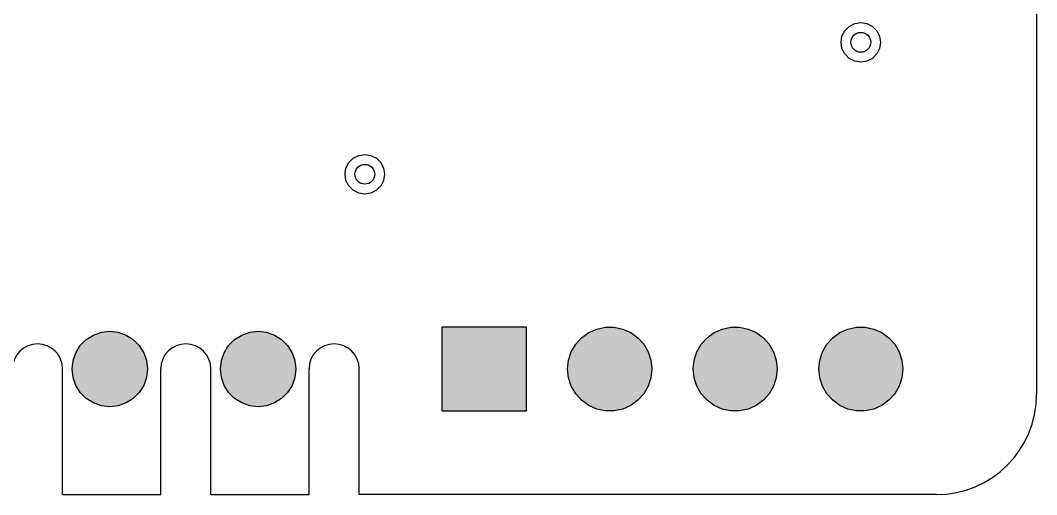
# Model space of a CAD drawing. Header units: millimetres. Extents: x -3894 to -3474, y -291 to 6.
# Drawn here: x -3722.49 to -3701.93, y -243.51 to -233.92 of the extents above; entities that cross this region are included whole.
import ezdxf

# ---------------------------------------------------------------- set-up
doc = ezdxf.new("R2010")
doc.units = ezdxf.units.MM
doc.layers.add('BLACK', color=7, linetype='Continuous')

msp = doc.modelspace()

# ---------------------------------------------------------------- hatches: boundary and pattern name
h = msp.add_hatch(color=256)
h.dxf.hatch_style = 1
h.paths.add_polyline_path([(-3730.449, -199.588), (-3730.467, -199.497), (-3730.519, -199.42), (-3730.596, -199.368), (-3730.687, -199.35), (-3731.287, -199.35), (-3731.377, -199.368), (-3731.455, -199.42), (-3731.506, -199.497), (-3731.524, -199.588), (-3731.524, -199.7), (-3731.596, -199.7), (-3731.803, -199.494), (-3731.776, -199.441), (-3731.756, -199.317), (-3731.776, -199.194), (-3731.832, -199.082), (-3731.921, -198.994), (-3732.032, -198.937), (-3732.156, -198.917), (-3732.28, -198.937), (-3732.391, -198.994), (-3732.48, -199.082), (-3732.537, -199.194), (-3732.556, -199.317), (-3732.537, -199.441), (-3732.48, -199.552), (-3732.391, -199.641), (-3732.28, -199.698), (-3732.156, -199.717), (-3732.032, -199.698), (-3731.979, -199.671), (-3731.736, -199.914), (-3731.718, -199.929), (-3731.672, -199.948), (-3731.648, -199.95), (-3731.524, -199.95), (-3731.524, -200.063), (-3731.506, -200.154), (-3731.455, -200.231), (-3731.377, -200.282), (-3731.287, -200.3), (-3730.687, -200.3), (-3730.596, -200.282), (-3730.519, -200.231), (-3730.467, -200.154), (-3730.449, -200.063)])
h.paths.add_polyline_path([(-3732.356, -199.317, -1), (-3731.956, -199.317, -1)], flags=16)
h.paths.add_polyline_path([(-3746.642, -218.756), (-3747.642, -218.756), (-3747.642, -219.756), (-3746.642, -219.756)])
h.paths.add_polyline_path([(-3746.662, -220.385), (-3746.721, -220.256), (-3746.815, -220.148), (-3746.934, -220.071), (-3747.071, -220.031), (-3747.213, -220.031), (-3747.35, -220.071), (-3747.47, -220.148), (-3747.563, -220.256), (-3747.622, -220.385), (-3747.642, -220.526), (-3747.622, -220.667), (-3747.563, -220.797), (-3747.47, -220.904), (-3747.35, -220.981), (-3747.213, -221.021), (-3747.071, -221.021), (-3746.934, -220.981), (-3746.815, -220.904), (-3746.721, -220.797), (-3746.662, -220.667), (-3746.642, -220.526)])
h.paths.add_polyline_path([(-3731.935, -240.804), (-3731.992, -240.643), (-3732.082, -240.498), (-3732.203, -240.378), (-3732.347, -240.287), (-3732.509, -240.23), (-3732.678, -240.211), (-3732.848, -240.23), (-3733.009, -240.287), (-3733.153, -240.378), (-3733.274, -240.498), (-3733.365, -240.643), (-3733.421, -240.804), (-3733.44, -240.973), (-3733.421, -241.143), (-3733.365, -241.304), (-3733.274, -241.448), (-3733.153, -241.569), (-3733.009, -241.66), (-3732.848, -241.716), (-3732.678, -241.735), (-3732.509, -241.716), (-3732.347, -241.66), (-3732.203, -241.569), (-3732.082, -241.448), (-3731.992, -241.304), (-3731.935, -241.143), (-3731.916, -240.973)])
h.paths.add_polyline_path([(-3728.935, -240.804), (-3728.992, -240.643), (-3729.082, -240.498), (-3729.203, -240.378), (-3729.347, -240.287), (-3729.509, -240.23), (-3729.678, -240.211), (-3729.848, -240.23), (-3730.009, -240.287), (-3730.153, -240.378), (-3730.274, -240.498), (-3730.365, -240.643), (-3730.421, -240.804), (-3730.44, -240.973), (-3730.421, -241.143), (-3730.365, -241.304), (-3730.274, -241.448), (-3730.153, -241.569), (-3730.009, -241.66), (-3729.848, -241.716), (-3729.678, -241.735), (-3729.509, -241.716), (-3729.347, -241.66), (-3729.203, -241.569), (-3729.082, -241.448), (-3728.992, -241.304), (-3728.935, -241.143), (-3728.916, -240.973)])
h.paths.add_polyline_path([(-3725.935, -240.804), (-3725.992, -240.643), (-3726.082, -240.498), (-3726.203, -240.378), (-3726.347, -240.287), (-3726.509, -240.23), (-3726.678, -240.211), (-3726.848, -240.23), (-3727.009, -240.287), (-3727.153, -240.378), (-3727.274, -240.498), (-3727.365, -240.643), (-3727.421, -240.804), (-3727.44, -240.973), (-3727.421, -241.143), (-3727.365, -241.304), (-3727.274, -241.448), (-3727.153, -241.569), (-3727.009, -241.66), (-3726.848, -241.716), (-3726.678, -241.735), (-3726.509, -241.716), (-3726.347, -241.66), (-3726.203, -241.569), (-3726.082, -241.448), (-3725.992, -241.304), (-3725.935, -241.143), (-3725.916, -240.973)])
h.paths.add_polyline_path([(-3722.935, -240.804), (-3722.992, -240.643), (-3723.082, -240.498), (-3723.203, -240.378), (-3723.347, -240.287), (-3723.509, -240.23), (-3723.678, -240.211), (-3723.848, -240.23), (-3724.009, -240.287), (-3724.153, -240.378), (-3724.274, -240.498), (-3724.365, -240.643), (-3724.421, -240.804), (-3724.44, -240.973), (-3724.421, -241.143), (-3724.365, -241.304), (-3724.274, -241.448), (-3724.153, -241.569), (-3724.009, -241.66), (-3723.848, -241.716), (-3723.678, -241.735), (-3723.509, -241.716), (-3723.347, -241.66), (-3723.203, -241.569), (-3723.082, -241.448), (-3722.992, -241.304), (-3722.935, -241.143), (-3722.916, -240.973)])
h.paths.add_polyline_path([(-3719.935, -240.804), (-3719.992, -240.643), (-3720.082, -240.498), (-3720.203, -240.378), (-3720.347, -240.287), (-3720.509, -240.23), (-3720.678, -240.211), (-3720.848, -240.23), (-3721.009, -240.287), (-3721.153, -240.378), (-3721.274, -240.498), (-3721.365, -240.643), (-3721.421, -240.804), (-3721.44, -240.973), (-3721.421, -241.143), (-3721.365, -241.304), (-3721.274, -241.448), (-3721.153, -241.569), (-3721.009, -241.66), (-3720.848, -241.716), (-3720.678, -241.735), (-3720.509, -241.716), (-3720.347, -241.66), (-3720.203, -241.569), (-3720.082, -241.448), (-3719.992, -241.304), (-3719.935, -241.143), (-3719.916, -240.973)])
h.paths.add_polyline_path([(-3716.992, -240.643), (-3717.082, -240.498), (-3717.203, -240.378), (-3717.347, -240.287), (-3717.509, -240.23), (-3717.678, -240.211), (-3717.848, -240.23), (-3718.009, -240.287), (-3718.153, -240.378), (-3718.274, -240.498), (-3718.365, -240.643), (-3718.421, -240.804), (-3718.44, -240.973), (-3718.421, -241.143), (-3718.365, -241.304), (-3718.274, -241.448), (-3718.153, -241.569), (-3718.009, -241.66), (-3717.848, -241.716), (-3717.678, -241.735), (-3717.509, -241.716), (-3717.347, -241.66), (-3717.203, -241.569), (-3717.082, -241.448), (-3716.992, -241.304), (-3716.935, -241.143), (-3716.916, -240.973), (-3716.935, -240.804)])
h.paths.add_polyline_path([(-3712.256, -240.123), (-3713.956, -240.123), (-3713.956, -241.823), (-3712.256, -241.823)])
h.paths.add_polyline_path([(-3709.716, -240.973), (-3709.735, -240.797), (-3709.79, -240.628), (-3709.878, -240.474), (-3709.997, -240.342), (-3710.141, -240.237), (-3710.303, -240.165), (-3710.477, -240.128), (-3710.655, -240.128), (-3710.829, -240.165), (-3710.991, -240.237), (-3711.135, -240.342), (-3711.254, -240.474), (-3711.343, -240.628), (-3711.398, -240.797), (-3711.416, -240.973), (-3711.398, -241.15), (-3711.343, -241.319), (-3711.254, -241.473), (-3711.135, -241.605), (-3710.991, -241.709), (-3710.829, -241.782), (-3710.655, -241.819), (-3710.477, -241.819), (-3710.303, -241.782), (-3710.141, -241.709), (-3709.997, -241.605), (-3709.878, -241.473), (-3709.79, -241.319), (-3709.735, -241.15)])
h.paths.add_polyline_path([(-3707.176, -240.973), (-3707.195, -240.797), (-3707.25, -240.628), (-3707.338, -240.474), (-3707.457, -240.342), (-3707.601, -240.237), (-3707.763, -240.165), (-3707.937, -240.128), (-3708.115, -240.128), (-3708.289, -240.165), (-3708.451, -240.237), (-3708.595, -240.342), (-3708.714, -240.474), (-3708.803, -240.628), (-3708.858, -240.797), (-3708.876, -240.973), (-3708.858, -241.15), (-3708.803, -241.319), (-3708.714, -241.473), (-3708.595, -241.605), (-3708.451, -241.709), (-3708.289, -241.782), (-3708.115, -241.819), (-3707.937, -241.819), (-3707.763, -241.782), (-3707.601, -241.709), (-3707.457, -241.605), (-3707.338, -241.473), (-3707.25, -241.319), (-3707.195, -241.15)])
h.paths.add_polyline_path([(-3704.655, -240.797), (-3704.71, -240.628), (-3704.798, -240.474), (-3704.917, -240.342), (-3705.061, -240.237), (-3705.223, -240.165), (-3705.397, -240.128), (-3705.575, -240.128), (-3705.749, -240.165), (-3705.911, -240.237), (-3706.055, -240.342), (-3706.174, -240.474), (-3706.263, -240.628), (-3706.318, -240.797), (-3706.336, -240.973), (-3706.318, -241.15), (-3706.263, -241.319), (-3706.174, -241.473), (-3706.055, -241.605), (-3705.911, -241.709), (-3705.749, -241.782), (-3705.575, -241.819), (-3705.397, -241.819), (-3705.223, -241.782), (-3705.061, -241.709), (-3704.917, -241.605), (-3704.798, -241.473), (-3704.71, -241.319), (-3704.655, -241.15), (-3704.636, -240.973)])

# ---------------------------------------------------------------- linework, layer by layer
at = {"layer": 'BLACK', "linetype": 'Continuous'}
for p, q in [((-3701.929, -232.532), (-3701.929, -241.481)), ((-3705.867, -234.246), (-3705.81, -234.134)), ((-3705.81, -234.134), (-3705.721, -234.046)), ((-3705.721, -234.046), (-3705.61, -233.989)), ((-3705.61, -233.989), (-3705.486, -233.969)), ((-3705.486, -233.969), (-3705.362, -233.989)), ((-3705.362, -233.989), (-3705.251, -234.046)), ((-3705.251, -234.046), (-3705.162, -234.134)), ((-3705.162, -234.134), (-3705.106, -234.246)), ((-3705.886, -234.369), (-3705.867, -234.246)), ((-3705.867, -234.493), (-3705.886, -234.369)), ((-3705.106, -234.246), (-3705.086, -234.369)), ((-3705.086, -234.369), (-3705.106, -234.493)), ((-3705.81, -234.604), (-3705.867, -234.493)), ((-3705.106, -234.493), (-3705.162, -234.604)), ((-3705.721, -234.693), (-3705.81, -234.604)), ((-3705.61, -234.75), (-3705.721, -234.693)), ((-3705.486, -234.769), (-3705.61, -234.75)), ((-3705.362, -234.75), (-3705.486, -234.769)), ((-3705.251, -234.693), (-3705.362, -234.75)), ((-3705.162, -234.604), (-3705.251, -234.693)), ((-3715.9, -236.913), (-3715.843, -236.801)), ((-3715.843, -236.801), (-3715.754, -236.713)), ((-3715.754, -236.713), (-3715.643, -236.656)), ((-3715.643, -236.656), (-3715.519, -236.636)), ((-3715.519, -236.636), (-3715.395, -236.656)), ((-3715.395, -236.656), (-3715.284, -236.713)), ((-3715.284, -236.713), (-3715.195, -236.801)), ((-3715.195, -236.801), (-3715.139, -236.913)), ((-3715.919, -237.036), (-3715.9, -236.913)), ((-3715.9, -237.16), (-3715.919, -237.036)), ((-3715.139, -236.913), (-3715.119, -237.036)), ((-3715.119, -237.036), (-3715.139, -237.16)), ((-3715.843, -237.271), (-3715.9, -237.16)), ((-3715.139, -237.16), (-3715.195, -237.271)), ((-3715.754, -237.36), (-3715.843, -237.271)), ((-3715.643, -237.417), (-3715.754, -237.36)), ((-3715.519, -237.436), (-3715.643, -237.417)), ((-3715.395, -237.417), (-3715.519, -237.436)), ((-3715.284, -237.36), (-3715.395, -237.417)), ((-3715.195, -237.271), (-3715.284, -237.36)), ((-3713.956, -241.823), (-3713.956, -240.123)), ((-3713.956, -240.123), (-3712.256, -240.123)), ((-3712.256, -240.123), (-3712.256, -241.823)), ((-3721.153, -240.378), (-3721.009, -240.287)), ((-3721.009, -240.287), (-3720.848, -240.23)), ((-3720.848, -240.23), (-3720.678, -240.211)), ((-3720.678, -240.211), (-3720.509, -240.23)), ((-3720.509, -240.23), (-3720.347, -240.287)), ((-3720.347, -240.287), (-3720.203, -240.378)), ((-3718.153, -240.378), (-3718.009, -240.287)), ((-3718.009, -240.287), (-3717.848, -240.23)), ((-3717.848, -240.23), (-3717.678, -240.211)), ((-3717.678, -240.211), (-3717.509, -240.23)), ((-3717.509, -240.23), (-3717.347, -240.287)), ((-3717.347, -240.287), (-3717.203, -240.378)), ((-3711.135, -240.342), (-3710.991, -240.237)), ((-3710.991, -240.237), (-3710.829, -240.165)), ((-3710.829, -240.165), (-3710.655, -240.128)), ((-3710.655, -240.128), (-3710.477, -240.128)), ((-3710.477, -240.128), (-3710.303, -240.165)), ((-3710.303, -240.165), (-3710.141, -240.237)), ((-3710.141, -240.237), (-3709.997, -240.342)), ((-3708.595, -240.342), (-3708.451, -240.237)), ((-3708.451, -240.237), (-3708.289, -240.165)), ((-3708.289, -240.165), (-3708.115, -240.128)), ((-3708.115, -240.128), (-3707.937, -240.128)), ((-3707.937, -240.128), (-3707.763, -240.165)), ((-3707.763, -240.165), (-3707.601, -240.237)), ((-3707.601, -240.237), (-3707.457, -240.342)), ((-3706.055, -240.342), (-3705.911, -240.237)), ((-3705.911, -240.237), (-3705.749, -240.165)), ((-3705.749, -240.165), (-3705.575, -240.128)), ((-3705.575, -240.128), (-3705.397, -240.128)), ((-3705.397, -240.128), (-3705.223, -240.165)), ((-3705.223, -240.165), (-3705.061, -240.237)), ((-3705.061, -240.237), (-3704.917, -240.342)), ((-3721.365, -240.643), (-3721.274, -240.498)), ((-3721.274, -240.498), (-3721.153, -240.378)), ((-3720.203, -240.378), (-3720.082, -240.498)), ((-3720.082, -240.498), (-3719.992, -240.643)), ((-3718.365, -240.643), (-3718.274, -240.498)), ((-3718.274, -240.498), (-3718.153, -240.378)), ((-3717.203, -240.378), (-3717.082, -240.498)), ((-3717.082, -240.498), (-3716.992, -240.643)), ((-3711.343, -240.628), (-3711.254, -240.474)), ((-3711.254, -240.474), (-3711.135, -240.342)), ((-3709.997, -240.342), (-3709.878, -240.474)), ((-3709.878, -240.474), (-3709.79, -240.628)), ((-3708.803, -240.628), (-3708.714, -240.474)), ((-3708.714, -240.474), (-3708.595, -240.342)), ((-3707.457, -240.342), (-3707.338, -240.474)), ((-3707.338, -240.474), (-3707.25, -240.628)), ((-3706.263, -240.628), (-3706.174, -240.474)), ((-3706.174, -240.474), (-3706.055, -240.342)), ((-3704.917, -240.342), (-3704.798, -240.474)), ((-3704.798, -240.474), (-3704.71, -240.628)), ((-3721.421, -240.804), (-3721.365, -240.643)), ((-3719.992, -240.643), (-3719.935, -240.804)), ((-3718.421, -240.804), (-3718.365, -240.643)), ((-3716.992, -240.643), (-3716.935, -240.804)), ((-3711.398, -240.797), (-3711.343, -240.628)), ((-3709.79, -240.628), (-3709.735, -240.797)), ((-3708.858, -240.797), (-3708.803, -240.628)), ((-3707.25, -240.628), (-3707.195, -240.797)), ((-3706.318, -240.797), (-3706.263, -240.628)), ((-3704.71, -240.628), (-3704.655, -240.797)), ((-3721.44, -240.973), (-3721.421, -240.804)), ((-3719.935, -240.804), (-3719.916, -240.973)), ((-3718.44, -240.973), (-3718.421, -240.804)), ((-3716.935, -240.804), (-3716.916, -240.973)), ((-3711.416, -240.973), (-3711.398, -240.797)), ((-3709.735, -240.797), (-3709.716, -240.973)), ((-3708.876, -240.973), (-3708.858, -240.797)), ((-3707.195, -240.797), (-3707.176, -240.973)), ((-3706.336, -240.973), (-3706.318, -240.797)), ((-3704.655, -240.797), (-3704.636, -240.973)), ((-3721.632, -243.513), (-3721.632, -240.973)), ((-3721.421, -241.143), (-3721.44, -240.973)), ((-3721.365, -241.304), (-3721.421, -241.143)), ((-3719.935, -241.143), (-3719.992, -241.304)), ((-3719.916, -240.973), (-3719.935, -241.143)), ((-3719.648, -243.513), (-3719.648, -240.973)), ((-3718.632, -243.513), (-3718.632, -240.973)), ((-3718.421, -241.143), (-3718.44, -240.973)), ((-3718.365, -241.304), (-3718.421, -241.143)), ((-3716.935, -241.143), (-3716.992, -241.304)), ((-3716.916, -240.973), (-3716.935, -241.143)), ((-3716.648, -243.513), (-3716.648, -240.973)), ((-3715.632, -243.513), (-3715.632, -240.973)), ((-3711.398, -241.15), (-3711.416, -240.973)), ((-3711.343, -241.319), (-3711.398, -241.15)), ((-3709.735, -241.15), (-3709.79, -241.319)), ((-3709.716, -240.973), (-3709.735, -241.15)), ((-3708.858, -241.15), (-3708.876, -240.973)), ((-3708.803, -241.319), (-3708.858, -241.15)), ((-3707.195, -241.15), (-3707.25, -241.319)), ((-3707.176, -240.973), (-3707.195, -241.15)), ((-3706.318, -241.15), (-3706.336, -240.973)), ((-3706.263, -241.319), (-3706.318, -241.15)), ((-3704.655, -241.15), (-3704.71, -241.319)), ((-3704.636, -240.973), (-3704.655, -241.15)), ((-3721.274, -241.448), (-3721.365, -241.304)), ((-3719.992, -241.304), (-3720.082, -241.448)), ((-3718.274, -241.448), (-3718.365, -241.304)), ((-3716.992, -241.304), (-3717.082, -241.448)), ((-3711.254, -241.473), (-3711.343, -241.319)), ((-3709.79, -241.319), (-3709.878, -241.473)), ((-3708.714, -241.473), (-3708.803, -241.319)), ((-3707.25, -241.319), (-3707.338, -241.473)), ((-3706.174, -241.473), (-3706.263, -241.319)), ((-3704.71, -241.319), (-3704.798, -241.473)), ((-3721.153, -241.569), (-3721.274, -241.448)), ((-3720.082, -241.448), (-3720.203, -241.569)), ((-3718.153, -241.569), (-3718.274, -241.448)), ((-3717.082, -241.448), (-3717.203, -241.569)), ((-3711.135, -241.605), (-3711.254, -241.473)), ((-3709.878, -241.473), (-3709.997, -241.605)), ((-3708.595, -241.605), (-3708.714, -241.473)), ((-3707.338, -241.473), (-3707.457, -241.605)), ((-3706.055, -241.605), (-3706.174, -241.473)), ((-3704.798, -241.473), (-3704.917, -241.605)), ((-3721.009, -241.66), (-3721.153, -241.569)), ((-3720.848, -241.716), (-3721.009, -241.66)), ((-3720.678, -241.735), (-3720.848, -241.716)), ((-3720.509, -241.716), (-3720.678, -241.735)), ((-3720.347, -241.66), (-3720.509, -241.716)), ((-3720.203, -241.569), (-3720.347, -241.66)), ((-3718.009, -241.66), (-3718.153, -241.569)), ((-3717.848, -241.716), (-3718.009, -241.66)), ((-3717.678, -241.735), (-3717.848, -241.716)), ((-3717.509, -241.716), (-3717.678, -241.735)), ((-3717.347, -241.66), (-3717.509, -241.716)), ((-3717.203, -241.569), (-3717.347, -241.66)), ((-3710.991, -241.709), (-3711.135, -241.605)), ((-3710.829, -241.782), (-3710.991, -241.709)), ((-3710.141, -241.709), (-3710.303, -241.782)), ((-3709.997, -241.605), (-3710.141, -241.709)), ((-3708.451, -241.709), (-3708.595, -241.605)), ((-3708.289, -241.782), (-3708.451, -241.709)), ((-3707.601, -241.709), (-3707.763, -241.782)), ((-3707.457, -241.605), (-3707.601, -241.709)), ((-3705.911, -241.709), (-3706.055, -241.605)), ((-3705.749, -241.782), (-3705.911, -241.709)), ((-3705.061, -241.709), (-3705.223, -241.782)), ((-3704.917, -241.605), (-3705.061, -241.709)), ((-3712.256, -241.823), (-3713.956, -241.823)), ((-3710.655, -241.819), (-3710.829, -241.782)), ((-3710.477, -241.819), (-3710.655, -241.819)), ((-3710.303, -241.782), (-3710.477, -241.819)), ((-3708.115, -241.819), (-3708.289, -241.782)), ((-3707.937, -241.819), (-3708.115, -241.819)), ((-3707.763, -241.782), (-3707.937, -241.819)), ((-3705.575, -241.819), (-3705.749, -241.782)), ((-3705.397, -241.819), (-3705.575, -241.819)), ((-3705.223, -241.782), (-3705.397, -241.819)), ((-3721.632, -243.513), (-3719.648, -243.513)), ((-3718.632, -243.513), (-3716.648, -243.513)), ((-3703.961, -243.513), (-3715.632, -243.513))]:
    msp.add_line(p, q, dxfattribs=at)
at = {"layer": 'BLACK'}
for centre in [(-3705.486, -234.369), (-3715.519, -237.036)]:
    msp.add_circle(centre, 0.2, dxfattribs=at)
for centre, radius, start, end in [((-3722.14, -240.973), 0.508, 0, 180), ((-3719.14, -240.973), 0.508, 0, 180), ((-3716.14, -240.973), 0.508, 0, 180), ((-3703.961, -241.481), 2.032, 270.0031, 359.9972)]:
    msp.add_arc(centre, radius, start, end, dxfattribs=at)

doc.saveas('drawing.dxf')
